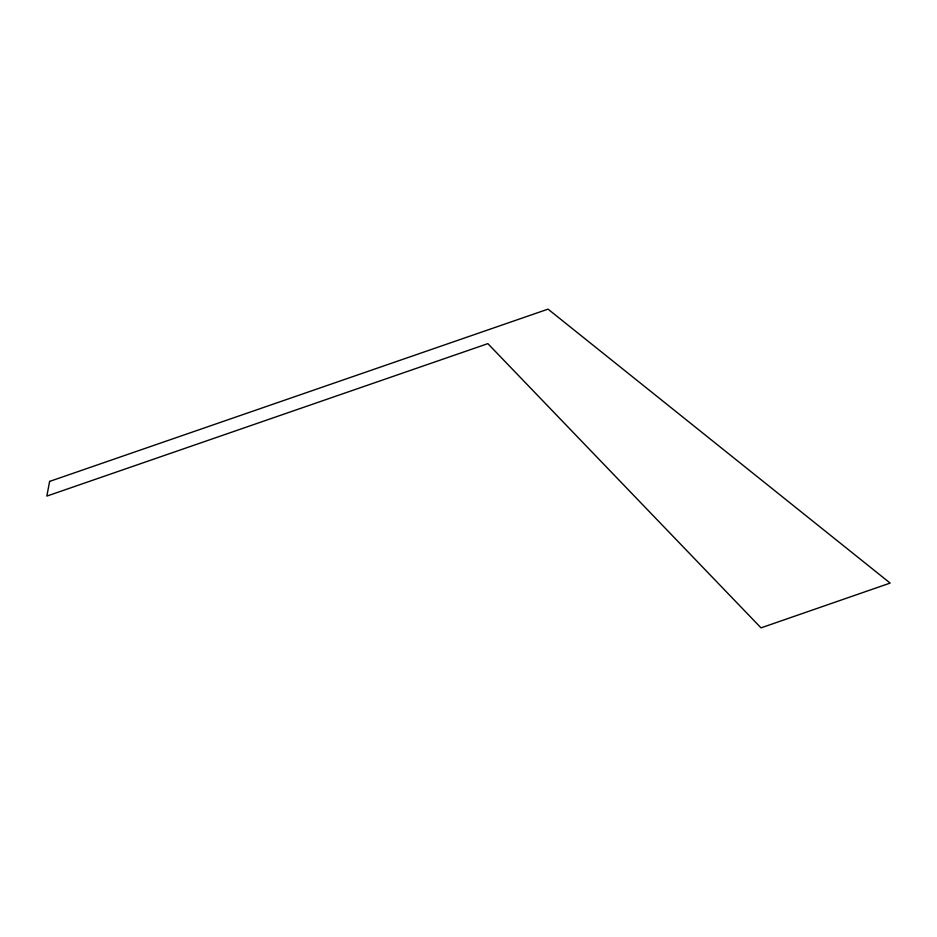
<?xml version="1.0" encoding="UTF-8"?>
<svg xmlns="http://www.w3.org/2000/svg" width="937" height="937" viewBox="0 0 937 937"><rect width="100%" height="100%" fill="white"/><g stroke="black" fill="none" stroke-linecap="round" stroke-linejoin="round"><path stroke-width="1.41" d="M49.602 481.419L46.85 496.095L487.861 343.633L761.02 627.86L890.15 583.083L548.04 309.14L49.602 481.419"/></g></svg>
